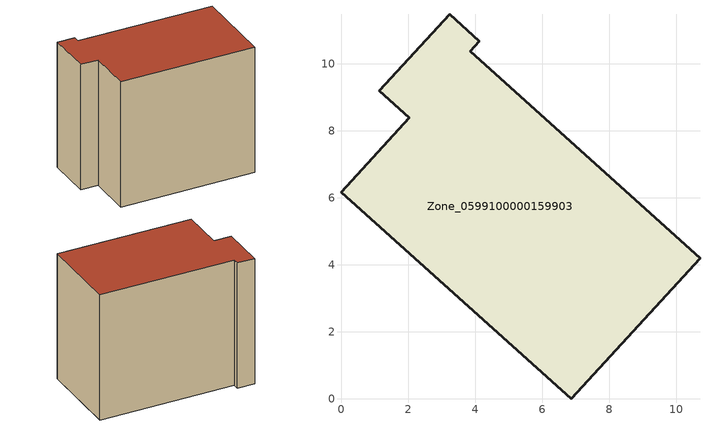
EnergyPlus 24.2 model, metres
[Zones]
Zone_0599100000159903
 floor ground (C_G): 2.02,8.39 1.13,9.2 3.23,11.49 4.12,10.68 3.85,10.38 10.71,4.2 6.86,0 0,6.17 z0
 wall outside (C_F): 6.86,0 10.71,4.2 3.85,10.38 4.12,10.68 3.23,11.49 1.13,9.2 2.02,8.39 0,6.17 6.86,0 z0:8.79
 roof outside (C_R): 1.13,9.2 2.02,8.39 0,6.17 6.86,0 10.71,4.2 3.85,10.38 4.12,10.68 3.23,11.49 z8.79
[BUILDING]
Pand.0599100000159903: North Axis=0; Terrain=City; Loads Convergence Tolerance Value=0.04; Temperature Convergence Tolerance Value=0.4; Solar Distribution=FullExterior; Maximum Number of Warmup Days=25; Minimum Number of Warmup Days=1
[Site:Location]
Rotterdam.The.Hague.AP_ZH_NLD Design_Conditions: Latitude=51.96; Longitude=4.45; Time Zone=1; Elevation=-4.5
[SITE:GROUNDTEMPERATURE:BUILDINGSURFACE]
18, 18, 18, 18, 18, 18, 18, 18, 18, 18, 18, 18
[MATERIAL] Thermal Absorptance=0.9; Solar Absorptance=0.7; Visible Absorptance=0.7
Name | Roughness | Thickness | Conductivity | Density | Specific Heat
G.TI.1975-1991 | MediumSmooth | 0.15 | 0.288461 | 540 | 1210
F.TI.1975-1991 | Rough | 0.3 | 0.230769 | 1920 | 840
R.TI.1975-1991 | MediumRough | 0.2 | 0.153846 | 1500 | 1000
[CONSTRUCTION]
C_G: G.TI.1975-1991
C_F: F.TI.1975-1991
C_R: R.TI.1975-1991
[ZONE]
Zone_0599100000159903: Type=1; Multiplier=1; Ceiling Height=Autocalculate; Volume=Autocalculate; Floor Area=autocalculate; Part of Total Floor Area=Yes
[ZONEINFILTRATION:DESIGNFLOWRATE]
Infil_Zone_0599100000159903: Zone or ZoneList or Space or SpaceList=Zone_0599100000159903; Schedule=AlwaysOn; Design Flow Rate Calculation Method=Flow/Area; Flow Rate per Floor Area=0.003; Constant Term Coefficient=1; Temperature Term Coefficient=0; Velocity Term Coefficient=0; Velocity Squared Term Coefficient=0
[HVACTEMPLATE:ZONE:IDEALLOADSAIRSYSTEM]
Zone_0599100000159903: Maximum Heating Supply Air Temperature=50; Minimum Cooling Supply Air Temperature=13; Maximum Heating Supply Air Humidity Ratio=0.0156; Minimum Cooling Supply Air Humidity Ratio=0.0077; Heating Limit=NoLimit; Cooling Limit=NoLimit; Dehumidification Control Type=ConstantSensibleHeatRatio; Cooling Sensible Heat Ratio=0.7; Dehumidification Setpoint=60; Humidification Control Type=None; Humidification Setpoint=30; Outdoor Air Method=None; Outdoor Air Flow Rate per Person=0.00944; Outdoor Air Flow Rate per Zone Floor Area=0; Outdoor Air Flow Rate per Zone=0; Demand Controlled Ventilation Type=None; Outdoor Air Economizer Type=NoEconomizer; Heat Recovery Type=None; Sensible Heat Recovery Effectiveness=0.7; Latent Heat Recovery Effectiveness=0.65
[ZONECONTROL:THERMOSTAT]
ThermostatControl_Zone_0599100000159903: Zone or ZoneList=Zone_0599100000159903; Control Type Schedule=DualSetpointControlType; Control 1=Thermostat_Zone_0599100000159903; Temperature Difference Between Cutout And Setpoint=0
[THERMOSTATSETPOINT:DUALSETPOINT]
Thermostat_Zone_0599100000159903: Heating Setpoint Temperature Schedule=HeatingSetpoint_Zone_0599100000159903; Cooling Setpoint Temperature Schedule=CoolingSetpoint_Zone_0599100000159903
[SCHEDULE:COMPACT]
HeatingSetpoint_Zone_0599100000159903: Through: 12/31, For: AllDays, Until: 24:00, 21
CoolingSetpoint_Zone_0599100000159903: Through: 12/31, For: AllDays, Until: 24:00, 24
DualSetpointControlType: Through: 12/31, For: AllDays, Until: 24:00, 4
AlwaysOn: Through: 12/31, For: AllDays, Until: 24:00, 1
